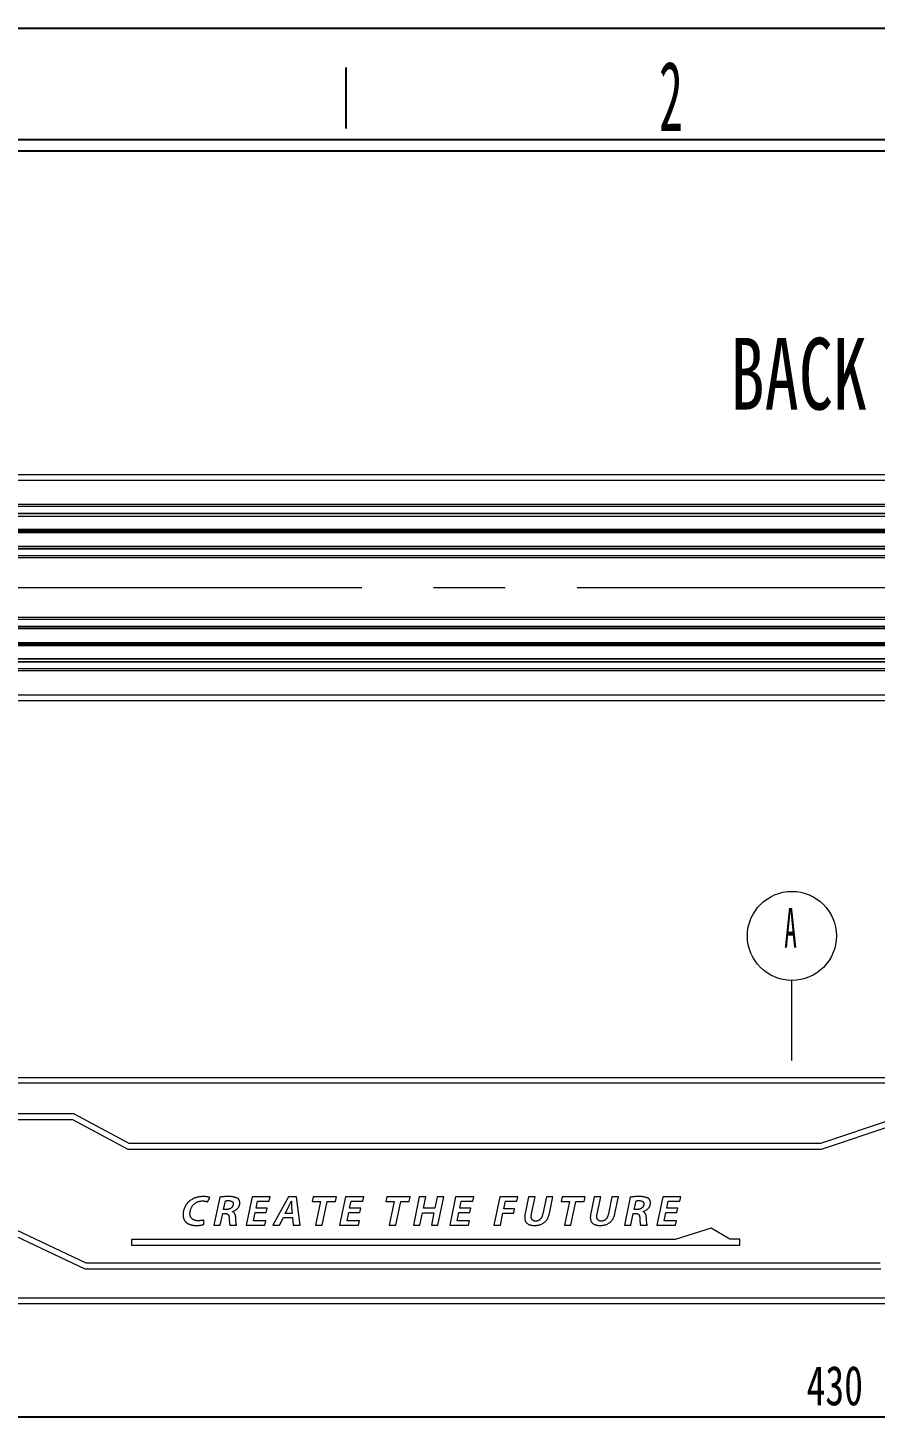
# Model space of a CAD drawing. Header units: millimetres. Extents: x 2 to 295, y 1 to 209.
# Drawn here: x 77.5 to 152.5, y 84.8 to 208.7 of the extents above; entities that cross this region are included whole.
import ezdxf

# ---------------------------------------------------------------- set-up
doc = ezdxf.new("R2010")
doc.units = ezdxf.units.MM
doc.linetypes.add('CENTER', pattern=[10.16, 6.35, -1.27, 1.27, -1.27])
doc.linetypes.add('CENTERX2', pattern=[20.32, 12.7, -2.54, 2.54, -2.54])
doc.layers.add('DIM', color=5, linetype='Continuous')
doc.layers.add('SLD-0', color=179, linetype='Continuous')
doc.layers.add('中心线', color=1, linetype='CENTER', lineweight=15)
doc.styles.add('SLDTEXTSTYLE1', font='TXT', dxfattribs={"width": 0.469})
doc.styles.add('SLDTEXTSTYLE14', font='TXT', dxfattribs={"width": 0.7})
doc.styles.add('SLDTEXTSTYLE6', font='TXT', dxfattribs={"width": 0.5025})
doc.dimstyles.new('SLDDIMSTYLE0', dxfattribs={"dimtxt": 3.5, "dimasz": 3.5, "dimexe": 0, "dimexo": 0.0625, "dimgap": 0.875, "dimtad": 2, "dimlfac": 2, "dimrnd": 1e-09, "dimzin": 12, "dimdsep": 46, "dimtxsty": 'SLDTEXTSTYLE1', "dimsah": 1, "dimcen": 0.09, "dimadec": 0, "dimazin": 3, "dimtfac": 1, "dimtofl": 0, "dimtmove": 0, "dimatfit": 3, "dimfxl": 0, "dimfrac": 2, "dimtolj": 1, "dimtzin": 12, "dimarcsym": 0})

# ---------------------------------------------------------------- blocks, each defined once
blk = doc.blocks.new('_D')
at = {"layer": 'DIM'}
for p, q in [((42.48, 94.79), (42.48, 84.79)), ((257.48, 94.79), (257.48, 84.79)), ((42.48, 85.79), (257.48, 85.79))]:
    blk.add_line(p, q, dxfattribs=at)
for points in [[(42.48, 85.79), (45.98, 85.25), (45.98, 86.33)], [(257.48, 85.79), (253.98, 86.33), (253.98, 85.25)]]:
    blk.add_solid(points, dxfattribs=at)
at = {"layer": 'DIM', "insert": (146.45, 90.3), "char_height": 3.5, "attachment_point": 1, "style": 'SLDTEXTSTYLE14'}
blk.add_mtext('430', dxfattribs=at)
blk = doc.blocks.new('SW_DATUMTAG_0')
at = {"color": 0, "linetype": 'Continuous', "lineweight": 0}
blk.add_line((0.68, -8.98), (0.68, -1.9), dxfattribs=at)
blk.add_circle((0.68, 2.04), 3.94, dxfattribs=at)
at = {"color": 0, "linetype": 'Continuous', "lineweight": 0, "insert": (0, 4.51), "char_height": 3.5, "attachment_point": 1, "style": 'SLDTEXTSTYLE1'}
blk.add_mtext('A', dxfattribs=at)

msp = doc.modelspace()

# ---------------------------------------------------------------- linework, layer by layer
at = {"color": 7, "linetype": 'Continuous', "lineweight": 15}
for p, q in [((257.4817, 169.1473), (42.4817, 169.1473)), ((257.4817, 168.6473), (42.4817, 168.6473)), ((257.4817, 166.5008), (42.4817, 166.5008)), ((257.4817, 166.324), (42.4817, 166.324)), ((257.4817, 165.7266), (42.4817, 165.7266)), ((257.4817, 165.6973), (42.4817, 165.6973)), ((257.4817, 165.4596), (42.4817, 165.4596)), ((257.4817, 165.4419), (42.4817, 165.4419)), ((234.8672, 164.2826), (42.4817, 164.2826)), ((42.4817, 164.2642), (234.8646, 164.2642)), ((234.8569, 164.1649), (42.4817, 164.1649)), ((234.8569, 164.1296), (42.4817, 164.1296)), ((234.8646, 164.0303), (42.4817, 164.0303)), ((234.8672, 164.0119), (42.4817, 164.0119)), ((257.4817, 162.7922), (42.4817, 162.7922)), ((257.4817, 162.7569), (42.4817, 162.7569)), ((257.4817, 162.5973), (42.4817, 162.5973)), ((257.4817, 162.568), (42.4817, 162.568)), ((257.4817, 161.9705), (42.4817, 161.9705)), ((257.4817, 161.7937), (42.4817, 161.7937)), ((257.4817, 156.5008), (42.4817, 156.5008)), ((257.4817, 156.324), (42.4817, 156.324)), ((257.4817, 155.7266), (42.4817, 155.7266)), ((257.4817, 155.6973), (42.4817, 155.6973)), ((257.4817, 155.5376), (42.4817, 155.5376)), ((257.4817, 155.5023), (42.4817, 155.5023)), ((234.8672, 154.2826), (42.4817, 154.2826)), ((42.4817, 154.2642), (234.8646, 154.2642)), ((234.8569, 154.1649), (42.4817, 154.1649)), ((234.8569, 154.1296), (42.4817, 154.1296)), ((234.8646, 154.0303), (42.4817, 154.0303)), ((234.8672, 154.0119), (42.4817, 154.0119)), ((257.4817, 152.8526), (42.4817, 152.8526)), ((257.4817, 152.8349), (42.4817, 152.8349)), ((257.4817, 152.5973), (42.4817, 152.5973)), ((257.4817, 152.568), (42.4817, 152.568)), ((257.4817, 151.9705), (42.4817, 151.9705)), ((257.4817, 151.7937), (42.4817, 151.7937)), ((257.4817, 149.6473), (42.4817, 149.6473)), ((257.4817, 149.1473), (42.4817, 149.1473)), ((257.4817, 115.79), (42.4817, 115.79)), ((257.4817, 115.29), (42.4817, 115.29)), ((81.5785, 112.5847), (65.8154, 112.5847)), ((65.9361, 112.0847), (81.4535, 112.0847)), ((81.4535, 112.0847), (86.3515, 109.4713)), ((86.4765, 109.9713), (81.5785, 112.5847)), ((154.0371, 112.0756), (147.6999, 109.9713)), ((147.7808, 109.4713), (154.1179, 111.5756)), ((86.3515, 109.4713), (147.7808, 109.4713)), ((147.6999, 109.9713), (86.4765, 109.9713)), ((82.6805, 99.3816), (71.954, 104.4395)), ((93.4305, 104.7999), (93.6228, 105.179)), ((94.4958, 105.2189), (93.9769, 102.7488)), ((94.8369, 104.1235), (94.9984, 104.8919)), ((95.0737, 104.123), (94.8369, 104.1235)), ((97.3602, 105.2396), (96.8347, 102.7396)), ((98.9684, 105.2396), (97.3602, 105.2396)), ((97.7258, 104.2442), (97.8535, 104.8513)), ((98.7008, 104.2442), (97.7258, 104.2442)), ((97.8535, 104.8513), (98.8867, 104.8513)), ((98.6192, 103.8558), (98.7008, 104.2442)), ((98.8867, 104.8513), (98.9684, 105.2396)), ((100.5777, 105.2396), (99.2058, 102.7419)), ((100.2903, 103.7615), (100.5904, 104.3392)), ((101.3003, 105.2396), (100.5777, 105.2396)), ((100.8299, 104.8508), (100.8418, 104.8513)), ((100.869, 104.3356), (100.9274, 103.7615)), ((101.6103, 102.7419), (101.3003, 105.2396)), ((102.7784, 105.2389), (102.6907, 104.8219)), ((102.6907, 104.8219), (103.4249, 104.8219)), ((104.8255, 105.2389), (102.7784, 105.2389)), ((103.4249, 104.8219), (102.9858, 102.7335)), ((103.5607, 102.7335), (103.9997, 104.8219)), ((103.9997, 104.8219), (104.7378, 104.8219)), ((104.7378, 104.8219), (104.8255, 105.2389)), ((105.6378, 105.2396), (105.1122, 102.7396)), ((107.2459, 105.2396), (105.6378, 105.2396)), ((106.0034, 104.2442), (106.131, 104.8513)), ((106.9784, 104.2442), (106.0034, 104.2442)), ((106.131, 104.8513), (107.1643, 104.8513)), ((106.8967, 103.8558), (106.9784, 104.2442)), ((107.1643, 104.8513), (107.2459, 105.2396)), ((109.3063, 105.2389), (109.2186, 104.8219)), ((109.2186, 104.8219), (109.9528, 104.8219)), ((111.3534, 105.2389), (109.3063, 105.2389)), ((109.9528, 104.8219), (109.5137, 102.7335)), ((110.0886, 102.7335), (110.5276, 104.8219)), ((110.5276, 104.8219), (111.2657, 104.8219)), ((111.2657, 104.8219), (111.3534, 105.2389)), ((112.1665, 105.2436), (111.6418, 102.748)), ((112.7414, 105.2436), (112.1665, 105.2436)), ((112.5311, 104.2434), (112.7414, 105.2436)), ((113.5488, 104.2434), (112.5311, 104.2434)), ((113.7591, 105.2436), (113.5488, 104.2434)), ((114.334, 105.2436), (113.7591, 105.2436)), ((113.8094, 102.748), (114.334, 105.2436)), ((115.3874, 105.2396), (114.8618, 102.7396)), ((116.9955, 105.2396), (115.3874, 105.2396)), ((115.753, 104.2442), (115.8806, 104.8513)), ((116.728, 104.2442), (115.753, 104.2442)), ((115.8806, 104.8513), (116.9139, 104.8513)), ((116.6463, 103.8558), (116.728, 104.2442)), ((116.9139, 104.8513), (116.9955, 105.2396)), ((119.2969, 105.2396), (118.7734, 102.7496)), ((120.8973, 105.2396), (119.2969, 105.2396)), ((119.6498, 104.1838), (119.7901, 104.8513)), ((120.6054, 104.1838), (119.6498, 104.1838)), ((119.7901, 104.8513), (120.8156, 104.8513)), ((120.5237, 103.7955), (120.6054, 104.1838)), ((120.8156, 104.8513), (120.8973, 105.2396)), ((121.8483, 105.2449), (121.5387, 103.7723)), ((122.4232, 105.2449), (121.8483, 105.2449)), ((122.1043, 103.7295), (122.4232, 105.2449)), ((123.4176, 105.2449), (123.0991, 103.7299)), ((123.9925, 105.2449), (123.4176, 105.2449)), ((123.6833, 103.7752), (123.9925, 105.2449)), ((124.8055, 105.2389), (124.7178, 104.8219)), ((124.7178, 104.8219), (125.452, 104.8219)), ((126.8526, 105.2389), (124.8055, 105.2389)), ((125.452, 104.8219), (125.013, 102.7335)), ((125.5879, 102.7335), (126.0269, 104.8219)), ((126.0269, 104.8219), (126.7649, 104.8219)), ((126.7649, 104.8219), (126.8526, 105.2389)), ((127.6582, 105.2449), (127.3487, 103.7723)), ((128.2331, 105.2449), (127.6582, 105.2449)), ((127.9143, 103.7295), (128.2331, 105.2449)), ((129.2276, 105.2449), (128.9091, 103.7299)), ((129.8024, 105.2449), (129.2276, 105.2449)), ((129.4933, 103.7752), (129.8024, 105.2449)), ((130.8518, 105.2189), (130.3328, 102.7488)), ((131.1928, 104.1235), (131.3544, 104.8919)), ((131.4296, 104.123), (131.1928, 104.1235)), ((133.7162, 105.2396), (133.1906, 102.7396)), ((135.3244, 105.2396), (133.7162, 105.2396)), ((134.0818, 104.2442), (134.2094, 104.8513)), ((135.0568, 104.2442), (134.0818, 104.2442)), ((134.2094, 104.8513), (135.2427, 104.8513)), ((134.9752, 103.8558), (135.0568, 104.2442)), ((135.2427, 104.8513), (135.3244, 105.2396)), ((71.8421, 103.9395), (82.5685, 98.8816)), ((93.0968, 102.8061), (93.0977, 103.1987)), ((94.5479, 102.7488), (94.7616, 103.7653)), ((94.7616, 103.7653), (94.9558, 103.7653)), ((95.6199, 103.9312), (95.622, 103.9411)), ((97.4912, 103.128), (97.6442, 103.8558)), ((98.5866, 103.128), (97.4912, 103.128)), ((97.6442, 103.8558), (98.6192, 103.8558)), ((98.505, 102.7396), (98.5866, 103.128)), ((99.7885, 102.7419), (100.1334, 103.4033)), ((100.1334, 103.4033), (100.9336, 103.4033)), ((100.9274, 103.7615), (100.2903, 103.7615)), ((100.9336, 103.4033), (101.0082, 102.7419)), ((105.7687, 103.128), (105.9217, 103.8558)), ((106.8641, 103.128), (105.7687, 103.128)), ((105.9217, 103.8558), (106.8967, 103.8558)), ((106.7825, 102.7396), (106.8641, 103.128)), ((112.2167, 102.748), (112.4435, 103.8264)), ((112.4435, 103.8264), (113.4612, 103.8264)), ((113.4612, 103.8264), (113.2345, 102.748)), ((115.5184, 103.128), (115.6714, 103.8558)), ((116.6138, 103.128), (115.5184, 103.128)), ((115.6714, 103.8558), (116.6463, 103.8558)), ((116.5321, 102.7396), (116.6138, 103.128)), ((119.3483, 102.7496), (119.5682, 103.7955)), ((119.5682, 103.7955), (120.5237, 103.7955)), ((130.9038, 102.7488), (131.1175, 103.7653)), ((131.1175, 103.7653), (131.3117, 103.7653)), ((131.9759, 103.9312), (131.978, 103.9411)), ((133.8472, 103.128), (134.0002, 103.8558)), ((134.9426, 103.128), (133.8472, 103.128)), ((134.0002, 103.8558), (134.9752, 103.8558)), ((134.8609, 102.7396), (134.9426, 103.128)), ((93.9769, 102.7488), (94.5479, 102.7488)), ((95.3984, 102.7486), (95.989, 102.7488)), ((96.8347, 102.7396), (98.505, 102.7396)), ((99.2058, 102.7419), (99.7885, 102.7419)), ((101.0082, 102.7419), (101.6103, 102.7419)), ((102.9858, 102.7335), (103.5607, 102.7335)), ((105.1122, 102.7396), (106.7825, 102.7396)), ((109.5137, 102.7335), (110.0886, 102.7335)), ((111.6418, 102.748), (112.2167, 102.748)), ((113.2345, 102.748), (113.8094, 102.748)), ((114.8618, 102.7396), (116.5321, 102.7396)), ((118.7734, 102.7496), (119.3483, 102.7496)), ((125.013, 102.7335), (125.5879, 102.7335)), ((130.3328, 102.7488), (130.9038, 102.7488)), ((131.7544, 102.7486), (132.345, 102.7488)), ((133.1906, 102.7396), (134.8609, 102.7396)), ((138.0004, 102.4827), (134.8272, 101.4752)), ((139.6685, 101.5136), (138.0004, 102.4827)), ((134.8272, 101.4752), (86.681, 101.4752)), ((86.681, 101.4752), (86.681, 100.9762)), ((86.681, 100.9762), (140.5489, 100.9762)), ((140.5489, 101.5136), (139.6685, 101.5136)), ((140.5489, 100.9762), (140.5489, 101.5136)), ((152.972, 99.3816), (82.6805, 99.3816)), ((82.5685, 98.8816), (153.0343, 98.8816)), ((187.4817, 96.29), (42.4817, 96.29)), ((257.4817, 95.79), (42.4817, 95.79))]:
    msp.add_line(p, q, dxfattribs=at)
for points, knots in [([(93.0242, 105.2693), (92.9739, 105.2685), (92.8742, 105.2669), (92.727, 105.2512), (92.5836, 105.2265), (92.4441, 105.1911), (92.3085, 105.1451), (92.1768, 105.0895), (92.049, 105.0236), (91.9465, 104.9606), (91.8672, 104.9055), (91.8101, 104.8613), (91.756, 104.8139), (91.704, 104.7646), (91.6548, 104.7125), (91.6081, 104.6579), (91.5643, 104.6003), (91.5234, 104.5401), (91.484, 104.478), (91.4477, 104.4129), (91.4146, 104.345), (91.3829, 104.275), (91.3551, 104.2019), (91.329, 104.1266), (91.3058, 104.0485), (91.2926, 103.9954), (91.2859, 103.9684)], [0, 0, 0, 0, 0.06395324, 0.12660417, 0.1880493, 0.24885206, 0.30936802, 0.36987969, 0.43054152, 0.49196944, 0.5226696, 0.55327668, 0.58371905, 0.61409581, 0.64433499, 0.67479833, 0.70544189, 0.73619269, 0.76733995, 0.79890715, 0.83097846, 0.86334886, 0.8965499, 0.93034653, 0.964729, 1, 1, 1, 1]), ([(91.8934, 103.9944), (91.9027, 104.031), (91.9207, 104.1023), (91.9556, 104.2048), (91.9973, 104.2997), (92.0443, 104.3876), (92.0971, 104.4684), (92.1565, 104.5414), (92.2216, 104.6073), (92.2931, 104.6651), (92.3685, 104.7157), (92.4465, 104.7603), (92.5273, 104.7982), (92.6109, 104.8289), (92.697, 104.8526), (92.7856, 104.8689), (92.8767, 104.8791), (92.9384, 104.8803), (92.9695, 104.881)], [0, 0, 0, 0, 0.074505295, 0.145344208, 0.213420406, 0.278939464, 0.342100687, 0.403638547, 0.464408276, 0.524832504, 0.5847239, 0.643640622, 0.70221324, 0.760714326, 0.819272973, 0.878298244, 0.938531004, 1, 1, 1, 1]), ([(92.9695, 104.881), (92.9943, 104.8805), (93.0423, 104.8798), (93.1117, 104.875), (93.176, 104.8676), (93.2354, 104.8571), (93.2903, 104.8449), (93.3408, 104.831), (93.3875, 104.817), (93.4166, 104.8054), (93.4305, 104.7999)], [0, 0, 0, 0, 0.158211013, 0.305700276, 0.442777181, 0.570813195, 0.68981192, 0.800784692, 0.904630026, 1, 1, 1, 1]), ([(93.6228, 105.179), (93.6112, 105.1842), (93.5849, 105.196), (93.5382, 105.2106), (93.4804, 105.2247), (93.4115, 105.2396), (93.3311, 105.2521), (93.2392, 105.2621), (93.1355, 105.2672), (93.0625, 105.2686), (93.0242, 105.2693)], [0, 0, 0, 0, 0.06232901, 0.14209661, 0.240244, 0.35572994, 0.48891614, 0.64066983, 0.8111479, 1, 1, 1, 1]), ([(95.2759, 105.2693), (95.2037, 105.2686), (95.0627, 105.2673), (94.8891, 105.2577), (94.757, 105.2476), (94.6648, 105.2391), (94.5783, 105.2299), (94.5226, 105.2225), (94.4958, 105.2189)], [0, 0, 0, 0, 0.27661304, 0.54089411, 0.66659503, 0.78459204, 0.8961145, 1, 1, 1, 1]), ([(94.9984, 104.8919), (95.0052, 104.8935), (95.02, 104.8971), (95.0444, 104.9006), (95.0724, 104.9038), (95.1041, 104.9067), (95.1395, 104.9084), (95.1784, 104.9098), (95.2212, 104.9108), (95.2509, 104.911), (95.2664, 104.9111)], [0, 0, 0, 0, 0.07834353, 0.16871476, 0.27446188, 0.39222001, 0.5237, 0.66909291, 0.82668388, 1, 1, 1, 1]), ([(95.6822, 104.5237), (95.6786, 104.5088), (95.6715, 104.4794), (95.655, 104.4374), (95.6356, 104.3975), (95.6127, 104.3595), (95.5848, 104.3248), (95.5544, 104.2914), (95.5194, 104.2613), (95.4815, 104.233), (95.44, 104.2076), (95.3957, 104.1854), (95.3486, 104.1671), (95.299, 104.1514), (95.2465, 104.1392), (95.1913, 104.1304), (95.1333, 104.1246), (95.0938, 104.1236), (95.0737, 104.123)], [0, 0, 0, 0, 0.058025683, 0.114861605, 0.170622907, 0.226588067, 0.282677089, 0.33966309, 0.397578271, 0.457712253, 0.519305109, 0.582000354, 0.645476904, 0.711136094, 0.779146176, 0.849857652, 0.923582505, 1, 1, 1, 1]), ([(95.2664, 104.9111), (95.2943, 104.9113), (95.3491, 104.9117), (95.4297, 104.8982), (95.5066, 104.8751), (95.5674, 104.8473), (95.6119, 104.8188), (95.6394, 104.791), (95.6614, 104.7587), (95.6769, 104.7208), (95.6873, 104.6784), (95.691, 104.6309), (95.6903, 104.5787), (95.685, 104.5426), (95.6822, 104.5237)], [0, 0, 0, 0, 0.12267923, 0.24126883, 0.35854541, 0.47634285, 0.53476683, 0.59062372, 0.64751122, 0.7061976, 0.77039712, 0.83927969, 0.91551415, 1, 1, 1, 1]), ([(96.2662, 104.5666), (96.2686, 104.586), (96.2735, 104.6241), (96.2759, 104.68), (96.2763, 104.7332), (96.2725, 104.7834), (96.2654, 104.831), (96.2553, 104.8759), (96.241, 104.9177), (96.2241, 104.9571), (96.2031, 104.9932), (96.1798, 105.0272), (96.1519, 105.0573), (96.1213, 105.0853), (96.087, 105.1105), (96.0493, 105.1324), (96.0084, 105.1521), (95.9496, 105.1732), (95.8744, 105.1953), (95.7851, 105.2202), (95.6966, 105.2385), (95.6099, 105.2541), (95.5243, 105.2641), (95.4402, 105.2712), (95.3574, 105.2724), (95.3029, 105.2704), (95.2759, 105.2693)], [0, 0, 0, 0, 0.04080298, 0.07976289, 0.11638452, 0.15146891, 0.1845326, 0.21641765, 0.24712756, 0.27640997, 0.30540804, 0.33380253, 0.36204412, 0.39074757, 0.41998065, 0.45031928, 0.48147163, 0.5142691, 0.5802589, 0.64458405, 0.70711229, 0.76817947, 0.82779822, 0.88650617, 0.94373588, 1, 1, 1, 1]), ([(95.622, 103.9411), (95.6597, 103.9537), (95.7347, 103.9788), (95.8405, 104.0324), (95.9408, 104.0955), (96.0179, 104.1579), (96.0751, 104.2128), (96.1142, 104.2566), (96.1494, 104.3026), (96.1806, 104.3508), (96.208, 104.4014), (96.2315, 104.4544), (96.2516, 104.5094), (96.2613, 104.5475), (96.2662, 104.5666)], [0, 0, 0, 0, 0.12666275, 0.25199975, 0.37731669, 0.50424101, 0.56770813, 0.63020341, 0.69137139, 0.75228199, 0.81330186, 0.87479566, 0.93711978, 1, 1, 1, 1]), ([(100.5904, 104.3392), (100.6101, 104.3791), (100.6511, 104.4626), (100.711, 104.5917), (100.771, 104.7224), (100.8107, 104.809), (100.8299, 104.8508)], [0, 0, 0, 0, 0.23612371, 0.49407307, 0.75580744, 1, 1, 1, 1]), ([(100.8418, 104.8513), (100.8435, 104.8101), (100.847, 104.7245), (100.8521, 104.5943), (100.8595, 104.4636), (100.8659, 104.3774), (100.869, 104.3356)], [0, 0, 0, 0, 0.23933583, 0.4978738, 0.75659217, 1, 1, 1, 1]), ([(131.6318, 105.2693), (131.5597, 105.2686), (131.4187, 105.2673), (131.245, 105.2577), (131.113, 105.2476), (131.0207, 105.2391), (130.9343, 105.2299), (130.8786, 105.2225), (130.8518, 105.2189)], [0, 0, 0, 0, 0.27661304, 0.54089411, 0.66659503, 0.78459204, 0.8961145, 1, 1, 1, 1]), ([(131.3544, 104.8919), (131.3612, 104.8935), (131.3759, 104.8971), (131.4003, 104.9006), (131.4283, 104.9038), (131.4601, 104.9067), (131.4954, 104.9084), (131.5344, 104.9098), (131.5772, 104.9108), (131.6069, 104.911), (131.6224, 104.9111)], [0, 0, 0, 0, 0.07834353, 0.16871476, 0.27446188, 0.39222001, 0.5237, 0.66909291, 0.82668388, 1, 1, 1, 1]), ([(132.0381, 104.5237), (132.0345, 104.5088), (132.0274, 104.4794), (132.011, 104.4374), (131.9916, 104.3975), (131.9687, 104.3595), (131.9408, 104.3248), (131.9104, 104.2914), (131.8754, 104.2613), (131.8374, 104.233), (131.7959, 104.2076), (131.7517, 104.1854), (131.7045, 104.1671), (131.655, 104.1514), (131.6025, 104.1392), (131.5472, 104.1304), (131.4893, 104.1246), (131.4498, 104.1236), (131.4296, 104.123)], [0, 0, 0, 0, 0.05802568, 0.1148616, 0.17062291, 0.22658807, 0.28267709, 0.33966309, 0.39757827, 0.45771225, 0.51930511, 0.58200035, 0.6454769, 0.71113609, 0.77914618, 0.84985765, 0.92358251, 1, 1, 1, 1]), ([(131.6224, 104.9111), (131.6503, 104.9113), (131.7051, 104.9117), (131.7856, 104.8982), (131.8626, 104.8751), (131.9233, 104.8473), (131.9679, 104.8188), (131.9953, 104.791), (132.0174, 104.7587), (132.0329, 104.7208), (132.0433, 104.6784), (132.0469, 104.6309), (132.0463, 104.5787), (132.0409, 104.5426), (132.0381, 104.5237)], [0, 0, 0, 0, 0.12267923, 0.24126883, 0.35854541, 0.47634285, 0.53476683, 0.59062372, 0.64751122, 0.7061976, 0.77039712, 0.83927969, 0.91551415, 1, 1, 1, 1]), ([(132.6221, 104.5666), (132.6246, 104.586), (132.6295, 104.6241), (132.6318, 104.68), (132.6323, 104.7332), (132.6285, 104.7834), (132.6214, 104.831), (132.6113, 104.8759), (132.597, 104.9177), (132.58, 104.9571), (132.5591, 104.9932), (132.5357, 105.0272), (132.5078, 105.0573), (132.4772, 105.0853), (132.443, 105.1105), (132.4052, 105.1324), (132.3643, 105.1521), (132.3055, 105.1732), (132.2303, 105.1953), (132.141, 105.2202), (132.0526, 105.2385), (131.9659, 105.2541), (131.8802, 105.2641), (131.7962, 105.2712), (131.7133, 105.2724), (131.6588, 105.2704), (131.6318, 105.2693)], [0, 0, 0, 0, 0.04080298, 0.07976289, 0.11638452, 0.15146891, 0.1845326, 0.21641765, 0.24712756, 0.27640997, 0.30540804, 0.33380253, 0.36204412, 0.39074757, 0.41998065, 0.45031928, 0.48147163, 0.5142691, 0.5802589, 0.64458405, 0.70711229, 0.76817947, 0.82779822, 0.88650617, 0.94373588, 1, 1, 1, 1]), ([(131.978, 103.9411), (132.0157, 103.9537), (132.0907, 103.9788), (132.1965, 104.0324), (132.2968, 104.0955), (132.3739, 104.1579), (132.4311, 104.2128), (132.4702, 104.2566), (132.5053, 104.3026), (132.5365, 104.3508), (132.564, 104.4014), (132.5875, 104.4544), (132.6076, 104.5094), (132.6173, 104.5475), (132.6221, 104.5666)], [0, 0, 0, 0, 0.126662749, 0.251999749, 0.377316693, 0.504241014, 0.567708126, 0.630203413, 0.691371392, 0.752281994, 0.813301857, 0.874795663, 0.937119777, 1, 1, 1, 1]), ([(91.2859, 103.9684), (91.2815, 103.9452), (91.2728, 103.8995), (91.2628, 103.8315), (91.2562, 103.7652), (91.2529, 103.7006), (91.2523, 103.6378), (91.2551, 103.5766), (91.2613, 103.5173), (91.27, 103.4597), (91.2826, 103.4039), (91.2974, 103.3496), (91.3158, 103.2972), (91.3376, 103.2465), (91.3627, 103.1976), (91.3904, 103.1502), (91.4218, 103.105), (91.4555, 103.061), (91.4928, 103.0195), (91.5335, 102.9809), (91.577, 102.9445), (91.6232, 102.9104), (91.6728, 102.8794), (91.7255, 102.851), (91.781, 102.8251), (91.8396, 102.8021), (91.9011, 102.7813), (91.9657, 102.7629), (92.0334, 102.7475), (92.1042, 102.7348), (92.1778, 102.7244), (92.2545, 102.7171), (92.3342, 102.7116), (92.3885, 102.7105), (92.4161, 102.7099)], [0, 0, 0, 0, 0.03526248, 0.06937188, 0.1025836, 0.13450304, 0.16591237, 0.19618156, 0.22587167, 0.25481214, 0.28313377, 0.31111289, 0.33868952, 0.36598884, 0.39334846, 0.42056312, 0.44786948, 0.47543715, 0.50315586, 0.53100804, 0.55912818, 0.58763158, 0.61670085, 0.646276, 0.67679104, 0.70804256, 0.74021145, 0.77359887, 0.8082262, 0.8437193, 0.8808783, 0.91903447, 0.95873045, 1, 1, 1, 1]), ([(92.5971, 103.1271), (92.5641, 103.1278), (92.5003, 103.1293), (92.4078, 103.1397), (92.3222, 103.1568), (92.2434, 103.1814), (92.1714, 103.2124), (92.106, 103.2502), (92.048, 103.2956), (91.9967, 103.3474), (91.9536, 103.4063), (91.9188, 103.4717), (91.8928, 103.5436), (91.8756, 103.6219), (91.8667, 103.7063), (91.8674, 103.7969), (91.8751, 103.8939), (91.8872, 103.96), (91.8934, 103.9944)], [0, 0, 0, 0, 0.07413498, 0.143361118, 0.208532528, 0.26989791, 0.328355276, 0.384320978, 0.438867829, 0.493249024, 0.547507653, 0.602269675, 0.658961123, 0.718613319, 0.781762702, 0.849141358, 0.921706996, 1, 1, 1, 1]), ([(93.0977, 103.1987), (93.0808, 103.1933), (93.0458, 103.1822), (92.9903, 103.1689), (92.9305, 103.1565), (92.8443, 103.143), (92.7328, 103.1302), (92.6424, 103.1281), (92.5971, 103.1271)], [0, 0, 0, 0, 0.10492818, 0.21687053, 0.33725789, 0.46611572, 0.7323479, 1, 1, 1, 1]), ([(94.9558, 103.7653), (94.9718, 103.7652), (95.003, 103.765), (95.0481, 103.7612), (95.0898, 103.7549), (95.1278, 103.7448), (95.1624, 103.7324), (95.1933, 103.7161), (95.2211, 103.6974), (95.245, 103.6746), (95.266, 103.6483), (95.2841, 103.6177), (95.2989, 103.5823), (95.3124, 103.543), (95.3216, 103.4987), (95.33, 103.4505), (95.335, 103.3976), (95.3361, 103.3607), (95.3367, 103.3415)], [0, 0, 0, 0, 0.0725249, 0.14094553, 0.20423381, 0.26297907, 0.3182603, 0.37036112, 0.42040246, 0.46914155, 0.51916777, 0.57203274, 0.62929516, 0.69218364, 0.75990022, 0.83334532, 0.9132764, 1, 1, 1, 1]), ([(95.3367, 103.3415), (95.3376, 103.3049), (95.3393, 103.2348), (95.3449, 103.1343), (95.3505, 103.0431), (95.3586, 102.9618), (95.3674, 102.8914), (95.3764, 102.8327), (95.3863, 102.7862), (95.3948, 102.7599), (95.3984, 102.7486)], [0, 0, 0, 0, 0.18381208, 0.35199434, 0.50531364, 0.64238764, 0.76161332, 0.86143417, 0.94063409, 1, 1, 1, 1]), ([(95.9127, 103.4391), (95.9103, 103.4697), (95.9057, 103.5285), (95.8892, 103.6121), (95.8656, 103.6874), (95.8354, 103.7549), (95.7956, 103.8134), (95.747, 103.8637), (95.6873, 103.9032), (95.6428, 103.9217), (95.6199, 103.9312)], [0, 0, 0, 0, 0.15042369, 0.28965719, 0.41754332, 0.53735638, 0.65122412, 0.76363653, 0.87878361, 1, 1, 1, 1]), ([(95.989, 102.7488), (95.9841, 102.7639), (95.973, 102.7985), (95.9623, 102.8591), (95.9527, 102.9338), (95.9441, 103.0213), (95.9366, 103.1181), (95.9285, 103.221), (95.9205, 103.3285), (95.9153, 103.4017), (95.9127, 103.4391)], [0, 0, 0, 0, 0.06830342, 0.15665209, 0.26462635, 0.39330484, 0.53535406, 0.68348086, 0.83836229, 1, 1, 1, 1]), ([(121.5387, 103.7723), (121.5304, 103.7281), (121.5143, 103.6432), (121.5015, 103.5192), (121.4987, 103.4043), (121.5062, 103.2982), (121.5246, 103.2013), (121.5525, 103.1129), (121.592, 103.0339), (121.6414, 102.9636), (121.7013, 102.9028), (121.7699, 102.8501), (121.8475, 102.8054), (121.9344, 102.7702), (122.0298, 102.7413), (122.1347, 102.723), (122.2482, 102.7107), (122.3271, 102.7099), (122.3678, 102.7095)], [0, 0, 0, 0, 0.082481005, 0.158430478, 0.228515905, 0.293293477, 0.353183503, 0.409264923, 0.462782029, 0.514706195, 0.566296201, 0.618723955, 0.672981711, 0.730120671, 0.790607498, 0.855421644, 0.925288431, 1, 1, 1, 1]), ([(122.4649, 103.0979), (122.4468, 103.0981), (122.4117, 103.0985), (122.3611, 103.106), (122.314, 103.1167), (122.2711, 103.1337), (122.2316, 103.1547), (122.1966, 103.1814), (122.1654, 103.2127), (122.1379, 103.2486), (122.115, 103.2899), (122.0983, 103.3369), (122.086, 103.3891), (122.0793, 103.4468), (122.0774, 103.5099), (122.0818, 103.5783), (122.09, 103.6524), (122.0994, 103.7031), (122.1043, 103.7295)], [0, 0, 0, 0, 0.06244274, 0.1210743, 0.17635296, 0.22875473, 0.27998869, 0.33034728, 0.38022998, 0.43210935, 0.48602888, 0.54268344, 0.60401994, 0.67072203, 0.74292741, 0.82173165, 0.90748615, 1, 1, 1, 1]), ([(122.3678, 102.7095), (122.4096, 102.7099), (122.4915, 102.7109), (122.6118, 102.7229), (122.7266, 102.7431), (122.8364, 102.7714), (122.9409, 102.8078), (123.0403, 102.852), (123.1341, 102.9052), (123.2226, 102.9664), (123.3048, 103.0365), (123.3809, 103.1149), (123.4487, 103.2035), (123.5101, 103.3003), (123.5645, 103.4062), (123.6119, 103.5208), (123.6522, 103.6446), (123.6728, 103.7309), (123.6833, 103.7752)], [0, 0, 0, 0, 0.06749484, 0.13223381, 0.19482888, 0.25561233, 0.31497452, 0.37333437, 0.43103565, 0.48880434, 0.54674596, 0.60522695, 0.66489293, 0.72646566, 0.79010861, 0.85685818, 0.92648374, 1, 1, 1, 1]), ([(123.0991, 103.7299), (123.0929, 103.703), (123.0809, 103.6507), (123.0578, 103.576), (123.0333, 103.5067), (123.0055, 103.4431), (122.9743, 103.3854), (122.9403, 103.3335), (122.9041, 103.2866), (122.8642, 103.2461), (122.822, 103.2105), (122.7777, 103.1797), (122.7309, 103.1541), (122.6821, 103.1328), (122.6308, 103.1168), (122.5775, 103.1054), (122.5219, 103.0987), (122.4841, 103.0982), (122.4649, 103.0979)], [0, 0, 0, 0, 0.08444889, 0.16371234, 0.23871927, 0.30899873, 0.37557951, 0.43868519, 0.498509, 0.55621358, 0.61208014, 0.66693746, 0.72064664, 0.77503999, 0.82938884, 0.88436992, 0.94140784, 1, 1, 1, 1]), ([(127.3487, 103.7723), (127.3403, 103.7281), (127.3243, 103.6432), (127.3115, 103.5192), (127.3086, 103.4043), (127.3162, 103.2982), (127.3345, 103.2013), (127.3624, 103.1129), (127.402, 103.0339), (127.4514, 102.9636), (127.5113, 102.9028), (127.5798, 102.8501), (127.6574, 102.8054), (127.7444, 102.7702), (127.8397, 102.7413), (127.9446, 102.723), (128.0582, 102.7107), (128.137, 102.7099), (128.1777, 102.7095)], [0, 0, 0, 0, 0.082481005, 0.158430478, 0.228515905, 0.293293477, 0.353183503, 0.409264923, 0.462782029, 0.514706195, 0.566296201, 0.618723955, 0.672981711, 0.730120671, 0.790607498, 0.855421644, 0.925288431, 1, 1, 1, 1]), ([(128.2748, 103.0979), (128.2567, 103.0981), (128.2216, 103.0985), (128.171, 103.106), (128.124, 103.1167), (128.0811, 103.1337), (128.0416, 103.1547), (128.0066, 103.1814), (127.9754, 103.2127), (127.9479, 103.2486), (127.925, 103.2899), (127.9083, 103.3369), (127.896, 103.3891), (127.8892, 103.4468), (127.8873, 103.5099), (127.8917, 103.5783), (127.8999, 103.6524), (127.9094, 103.7031), (127.9143, 103.7295)], [0, 0, 0, 0, 0.06244274, 0.1210743, 0.17635296, 0.22875473, 0.27998869, 0.33034728, 0.38022998, 0.43210935, 0.48602888, 0.54268344, 0.60401994, 0.67072203, 0.74292741, 0.82173165, 0.90748615, 1, 1, 1, 1]), ([(128.1777, 102.7095), (128.2196, 102.7099), (128.3015, 102.7109), (128.4217, 102.7229), (128.5366, 102.7431), (128.6463, 102.7714), (128.7509, 102.8078), (128.8503, 102.852), (128.9441, 102.9052), (129.0325, 102.9664), (129.1148, 103.0365), (129.1909, 103.1149), (129.2587, 103.2035), (129.3201, 103.3003), (129.3744, 103.4062), (129.4219, 103.5208), (129.4622, 103.6446), (129.4827, 103.7309), (129.4933, 103.7752)], [0, 0, 0, 0, 0.06749484, 0.13223381, 0.19482888, 0.25561233, 0.31497452, 0.37333437, 0.43103565, 0.48880434, 0.54674596, 0.60522695, 0.66489293, 0.72646566, 0.79010861, 0.85685818, 0.92648374, 1, 1, 1, 1]), ([(128.9091, 103.7299), (128.9029, 103.703), (128.8909, 103.6507), (128.8678, 103.576), (128.8432, 103.5067), (128.8154, 103.4431), (128.7843, 103.3854), (128.7503, 103.3335), (128.714, 103.2866), (128.6741, 103.2461), (128.632, 103.2105), (128.5877, 103.1797), (128.5408, 103.1541), (128.492, 103.1328), (128.4407, 103.1168), (128.3874, 103.1054), (128.3319, 103.0987), (128.294, 103.0982), (128.2748, 103.0979)], [0, 0, 0, 0, 0.08444889, 0.16371234, 0.23871927, 0.30899873, 0.37557951, 0.43868519, 0.498509, 0.55621358, 0.61208014, 0.66693746, 0.72064664, 0.77503999, 0.82938884, 0.88436992, 0.94140784, 1, 1, 1, 1]), ([(131.3117, 103.7653), (131.3278, 103.7652), (131.359, 103.765), (131.404, 103.7612), (131.4458, 103.7549), (131.4837, 103.7448), (131.5184, 103.7324), (131.5493, 103.7161), (131.577, 103.6974), (131.601, 103.6746), (131.622, 103.6483), (131.6401, 103.6177), (131.6548, 103.5823), (131.6683, 103.543), (131.6776, 103.4987), (131.6859, 103.4505), (131.691, 103.3976), (131.6921, 103.3607), (131.6926, 103.3415)], [0, 0, 0, 0, 0.0725249, 0.14094553, 0.20423381, 0.26297907, 0.3182603, 0.37036112, 0.42040246, 0.46914155, 0.51916777, 0.57203274, 0.62929516, 0.69218364, 0.75990022, 0.83334532, 0.9132764, 1, 1, 1, 1]), ([(131.6926, 103.3415), (131.6935, 103.3049), (131.6953, 103.2348), (131.7009, 103.1343), (131.7064, 103.0431), (131.7145, 102.9618), (131.7234, 102.8914), (131.7324, 102.8327), (131.7423, 102.7862), (131.7508, 102.7599), (131.7544, 102.7486)], [0, 0, 0, 0, 0.18381208, 0.35199434, 0.50531364, 0.64238764, 0.76161332, 0.86143417, 0.94063409, 1, 1, 1, 1]), ([(132.2686, 103.4391), (132.2663, 103.4697), (132.2617, 103.5285), (132.2452, 103.6121), (132.2216, 103.6874), (132.1914, 103.7549), (132.1516, 103.8134), (132.103, 103.8637), (132.0432, 103.9032), (131.9987, 103.9217), (131.9759, 103.9312)], [0, 0, 0, 0, 0.15042369, 0.28965719, 0.41754332, 0.53735638, 0.65122412, 0.76363653, 0.87878361, 1, 1, 1, 1]), ([(132.345, 102.7488), (132.3401, 102.7639), (132.329, 102.7985), (132.3183, 102.8591), (132.3087, 102.9338), (132.3001, 103.0213), (132.2926, 103.1181), (132.2844, 103.221), (132.2765, 103.3285), (132.2713, 103.4017), (132.2686, 103.4391)], [0, 0, 0, 0, 0.06830342, 0.15665209, 0.26462635, 0.39330484, 0.53535406, 0.68348086, 0.83836229, 1, 1, 1, 1]), ([(92.4161, 102.7099), (92.4537, 102.7107), (92.5266, 102.7121), (92.6325, 102.7175), (92.7314, 102.727), (92.8227, 102.7396), (92.9055, 102.7545), (92.9786, 102.7706), (93.0417, 102.7863), (93.0794, 102.7999), (93.0968, 102.8061)], [0, 0, 0, 0, 0.16323397, 0.31707605, 0.46042732, 0.5948381, 0.71764793, 0.82599379, 0.9198942, 1, 1, 1, 1])]:
    msp.add_open_spline(points, degree=3, knots=knots, dxfattribs=at)
at = {"layer": 'SLD-0'}
for p, q in [((1.812, 208.6737), (295.1066, 208.6737)), ((12.6748, 197.811), (289.1814, 197.811))]:
    msp.add_line(p, q, dxfattribs=at)
at = {"layer": 'SLD-0', "color": 6, "linetype": 'Continuous'}
for p, q in [((105.701, 199.786), (105.701, 205.1695)), ((11.6873, 198.7985), (290.1689, 198.7985))]:
    msp.add_line(p, q, dxfattribs=at)
at = {"layer": '中心线', "linetype": 'CENTERX2', "lineweight": 0, "ltscale": 2.5}
msp.add_line((259.4817, 159.1473), (40.4817, 159.1473), dxfattribs=at)

# ---------------------------------------------------------------- block references
at = {"color": 7, "linetype": 'Continuous', "lineweight": 0}
msp.add_blockref('SW_DATUMTAG_0', (144.4785, 126.2928), dxfattribs=at)

# ---------------------------------------------------------------- texts
at = {"color": 7, "linetype": 'Continuous', "lineweight": 0, "insert": (139.7158, 181.2542), "char_height": 6.35, "attachment_point": 1, "style": 'SLDTEXTSTYLE14'}
msp.add_mtext('BACK', dxfattribs=at)
at = {"layer": 'SLD-0', "insert": (133.3881, 205.7276), "char_height": 6.172, "attachment_point": 1, "style": 'SLDTEXTSTYLE6'}
msp.add_mtext('2', dxfattribs=at)

# ---------------------------------------------------------------- dimensions: what is measured, and where the dimension line sits
at = {"layer": 'DIM'}
dim = msp.add_linear_dim(base=(257.4817, 85.79), p1=(42.4817, 95.79), p2=(257.4817, 95.79), dimstyle='SLDDIMSTYLE0', dxfattribs=at)
dim.commit()
dim.dimension.update_dxf_attribs({"geometry": '_D', "text_midpoint": (148.4911, 85.79), "dimtype": 160})

doc.saveas('drawing.dxf')
